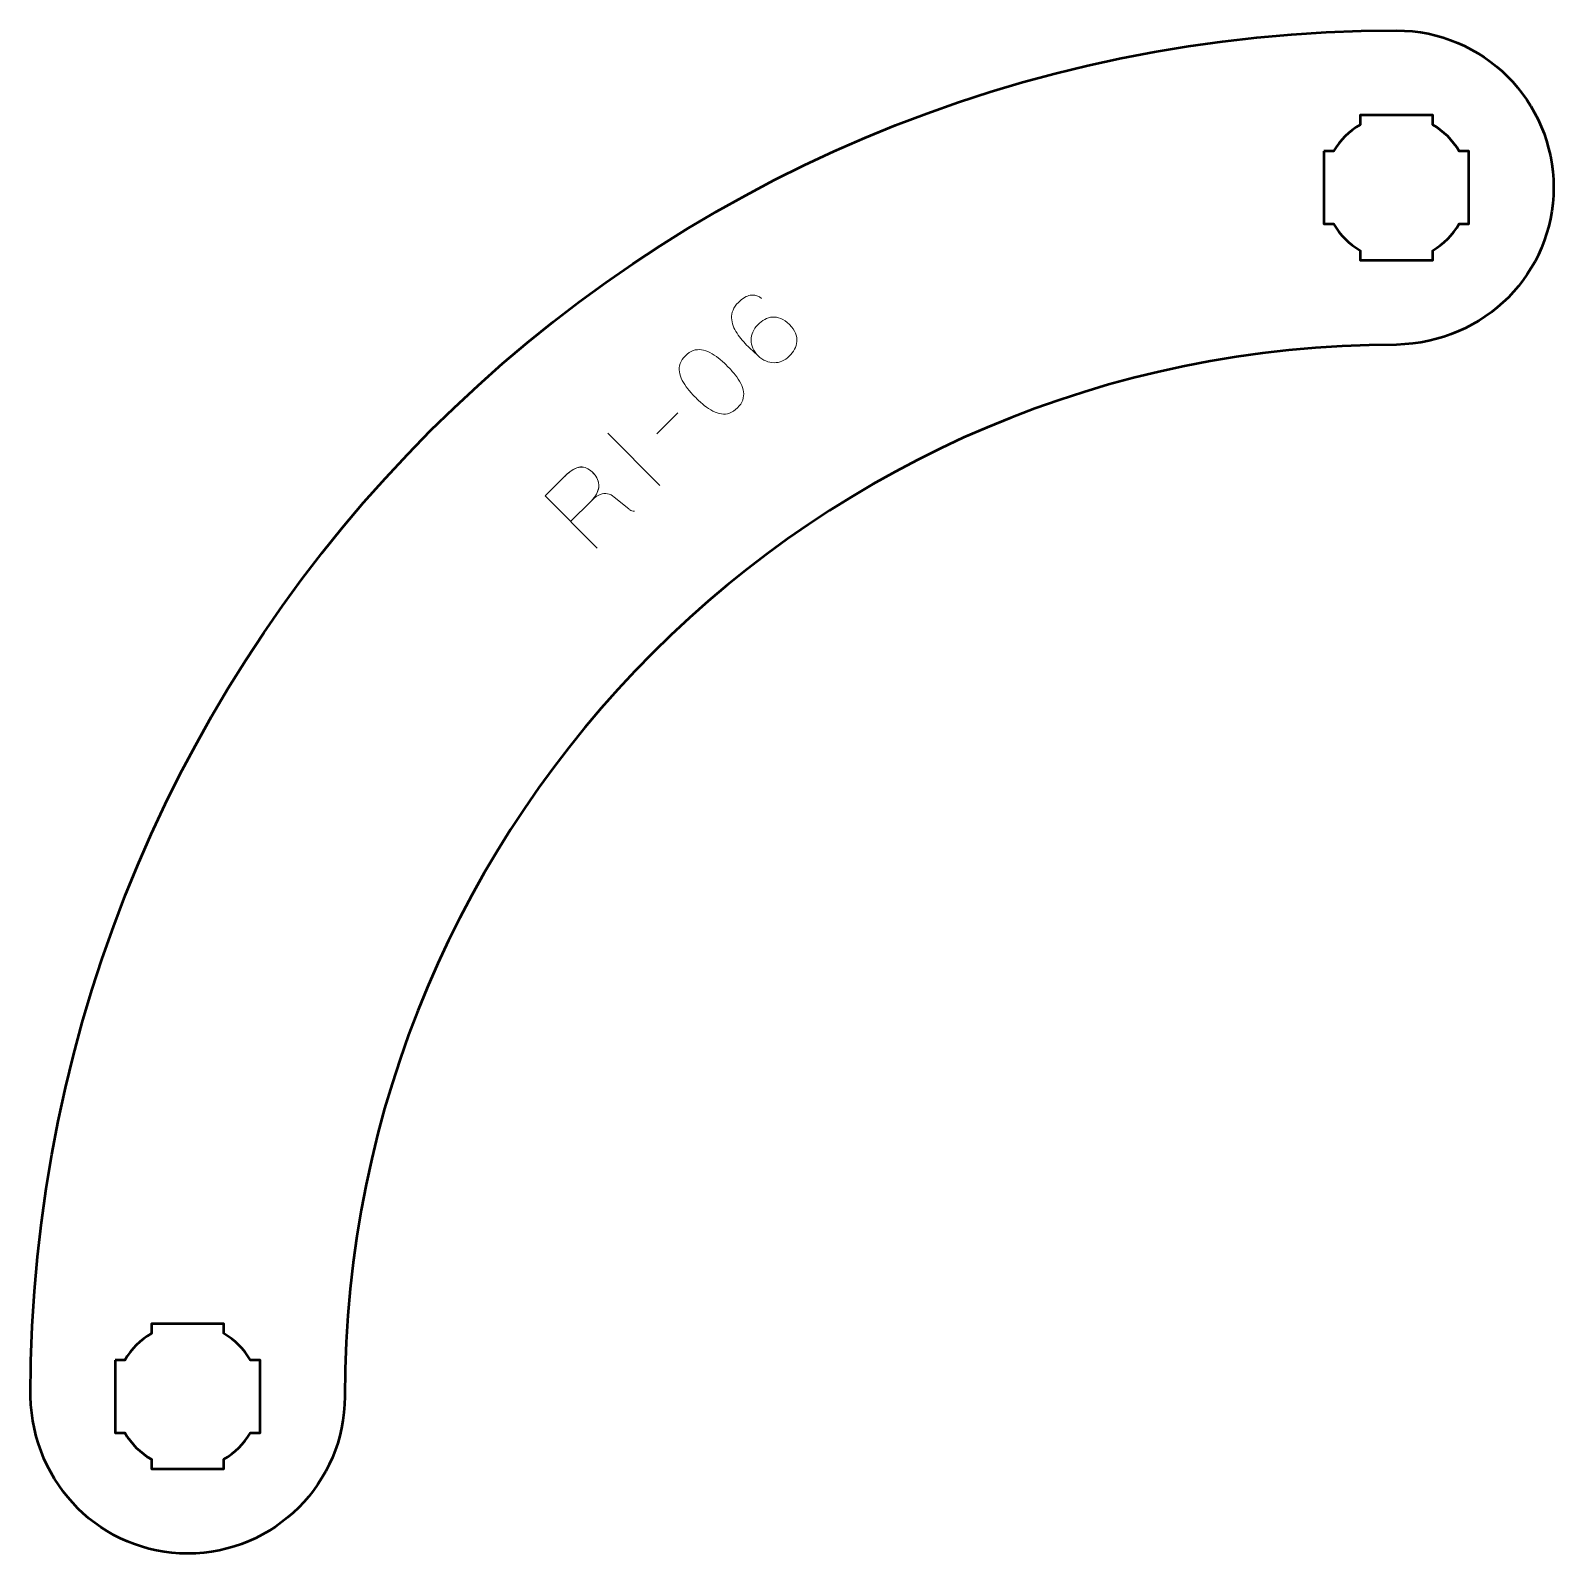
# Model space of a CAD drawing. Header units: centimetres. Extents: x -16.15 to -9.85, y -15.5 to -9.2.
import ezdxf

# ---------------------------------------------------------------- set-up
doc = ezdxf.new("R2010")
doc.units = ezdxf.units.CM
doc.header["$MEASUREMENT"] = 0
doc.layers.add('Layer 1', color=7, linetype='Continuous')

msp = doc.modelspace()

# ---------------------------------------------------------------- linework, layer by layer
at = {"layer": 'Layer 1', "color": 250, "lineweight": 53}
for points, knots in [([(-16.14988, -14.84991), (-16.14067, -15.21806), (-15.85318, -15.49991), (-15.5, -15.49991), (-15.5, -15.49991), (-15.14108, -15.49991), (-14.85, -15.20883), (-14.84999, -14.85), (-14.84999, -14.85), (-14.85, -12.44797), (-12.90203, -10.5), (-10.5001, -10.4999), (-10.5001, -10.4999), (-10.13194, -10.49069), (-9.85009, -10.2032), (-9.85009, -9.85002), (-9.85009, -9.85002), (-9.85009, -9.4911), (-10.14117, -9.20002), (-10.5, -9.20001), (-10.5, -9.20001), (-13.61988, -9.2), (-16.15, -11.73012), (-16.14988, -14.84991)], [0, 0, 0, 0, 0.1666667, 0.1666667, 0.1666667, 0.1666667, 0.3333333, 0.3333333, 0.3333333, 0.3333333, 0.5, 0.5, 0.5, 0.5, 0.6666667, 0.6666667, 0.6666667, 0.6666667, 0.8333333, 0.8333333, 0.8333333, 0.8333333, 1, 1, 1, 1]), ([(-10.80003, -9.69996), (-10.80003, -9.69996), (-10.75983, -9.69996), (-10.75983, -9.69996), (-10.75983, -9.69996), (-10.7335, -9.65444), (-10.69554, -9.61651), (-10.65003, -9.59018), (-10.65003, -9.59018), (-10.65003, -9.59018), (-10.65003, -9.54996), (-10.65003, -9.54996), (-10.65003, -9.54996), (-10.65003, -9.54996), (-10.35003, -9.54996), (-10.35003, -9.54996), (-10.35003, -9.54996), (-10.35003, -9.54996), (-10.35003, -9.59015), (-10.35003, -9.59015), (-10.35003, -9.59015), (-10.3045, -9.61648), (-10.26651, -9.65443), (-10.24015, -9.69996), (-10.24015, -9.69996), (-10.24015, -9.69996), (-10.20003, -9.69996), (-10.20003, -9.69996), (-10.20003, -9.69996), (-10.20003, -9.69996), (-10.20003, -9.84538), (-10.20003, -9.84538), (-10.20003, -9.84538), (-10.20003, -9.84538), (-10.19997, -9.85003), (-10.19997, -9.85003), (-10.19997, -9.85003), (-10.19997, -9.85003), (-10.20003, -9.85467), (-10.20003, -9.85467), (-10.20003, -9.85467), (-10.20003, -9.85467), (-10.20003, -9.99996), (-10.20003, -9.99996), (-10.20003, -9.99996), (-10.20003, -9.99996), (-10.2401, -9.99996), (-10.2401, -9.99996), (-10.2401, -9.99996), (-10.26645, -10.04553), (-10.30445, -10.08354), (-10.35003, -10.1099), (-10.35003, -10.1099), (-10.35003, -10.1099), (-10.35003, -10.14996), (-10.35003, -10.14996), (-10.35003, -10.14996), (-10.35003, -10.14996), (-10.49331, -10.14996), (-10.49331, -10.14996), (-10.49331, -10.14996), (-10.49331, -10.14996), (-10.49998, -10.15004), (-10.49998, -10.15004), (-10.49998, -10.15004), (-10.49998, -10.15004), (-10.50666, -10.14996), (-10.50666, -10.14996), (-10.50666, -10.14996), (-10.50666, -10.14996), (-10.65003, -10.14996), (-10.65003, -10.14996), (-10.65003, -10.14996), (-10.65003, -10.14996), (-10.65003, -10.10986), (-10.65003, -10.10986), (-10.65003, -10.10986), (-10.69557, -10.0835), (-10.73355, -10.04551), (-10.75988, -9.99996), (-10.75988, -9.99996), (-10.75988, -9.99996), (-10.80003, -9.99996), (-10.80003, -9.99996), (-10.80003, -9.99996), (-10.80003, -9.99996), (-10.80003, -9.69996), (-10.80003, -9.69996)], [0, 0, 0, 0, 0.0454545, 0.0454545, 0.0454545, 0.0454545, 0.0909091, 0.0909091, 0.0909091, 0.0909091, 0.1363636, 0.1363636, 0.1363636, 0.1363636, 0.1818182, 0.1818182, 0.1818182, 0.1818182, 0.2272727, 0.2272727, 0.2272727, 0.2272727, 0.2727273, 0.2727273, 0.2727273, 0.2727273, 0.3181818, 0.3181818, 0.3181818, 0.3181818, 0.3636364, 0.3636364, 0.3636364, 0.3636364, 0.4090909, 0.4090909, 0.4090909, 0.4090909, 0.4545455, 0.4545455, 0.4545455, 0.4545455, 0.5, 0.5, 0.5, 0.5, 0.5454545, 0.5454545, 0.5454545, 0.5454545, 0.5909091, 0.5909091, 0.5909091, 0.5909091, 0.6363636, 0.6363636, 0.6363636, 0.6363636, 0.6818182, 0.6818182, 0.6818182, 0.6818182, 0.7272727, 0.7272727, 0.7272727, 0.7272727, 0.7727273, 0.7727273, 0.7727273, 0.7727273, 0.8181818, 0.8181818, 0.8181818, 0.8181818, 0.8636364, 0.8636364, 0.8636364, 0.8636364, 0.9090909, 0.9090909, 0.9090909, 0.9090909, 0.9545455, 0.9545455, 0.9545455, 0.9545455, 1, 1, 1, 1]), ([(-15.80003, -14.69996), (-15.80003, -14.69996), (-15.75983, -14.69996), (-15.75983, -14.69996), (-15.75983, -14.69996), (-15.7335, -14.65444), (-15.69554, -14.61651), (-15.65003, -14.59018), (-15.65003, -14.59018), (-15.65003, -14.59018), (-15.65003, -14.54996), (-15.65003, -14.54996), (-15.65003, -14.54996), (-15.65003, -14.54996), (-15.35003, -14.54996), (-15.35003, -14.54996), (-15.35003, -14.54996), (-15.35003, -14.54996), (-15.35003, -14.59015), (-15.35003, -14.59015), (-15.35003, -14.59015), (-15.3045, -14.61648), (-15.26651, -14.65443), (-15.24015, -14.69996), (-15.24015, -14.69996), (-15.24015, -14.69996), (-15.20003, -14.69996), (-15.20003, -14.69996), (-15.20003, -14.69996), (-15.20003, -14.69996), (-15.20003, -14.84538), (-15.20003, -14.84538), (-15.20003, -14.84538), (-15.20003, -14.84538), (-15.19997, -14.85003), (-15.19997, -14.85003), (-15.19997, -14.85003), (-15.19997, -14.85003), (-15.20003, -14.85467), (-15.20003, -14.85467), (-15.20003, -14.85467), (-15.20003, -14.85467), (-15.20003, -14.99996), (-15.20003, -14.99996), (-15.20003, -14.99996), (-15.20003, -14.99996), (-15.2401, -14.99996), (-15.2401, -14.99996), (-15.2401, -14.99996), (-15.26645, -15.04553), (-15.30445, -15.08354), (-15.35003, -15.1099), (-15.35003, -15.1099), (-15.35003, -15.1099), (-15.35003, -15.14996), (-15.35003, -15.14996), (-15.35003, -15.14996), (-15.35003, -15.14996), (-15.49331, -15.14996), (-15.49331, -15.14996), (-15.49331, -15.14996), (-15.49331, -15.14996), (-15.49998, -15.15004), (-15.49998, -15.15004), (-15.49998, -15.15004), (-15.49998, -15.15004), (-15.50666, -15.14996), (-15.50666, -15.14996), (-15.50666, -15.14996), (-15.50666, -15.14996), (-15.65003, -15.14996), (-15.65003, -15.14996), (-15.65003, -15.14996), (-15.65003, -15.14996), (-15.65003, -15.10986), (-15.65003, -15.10986), (-15.65003, -15.10986), (-15.69557, -15.0835), (-15.73355, -15.04551), (-15.75988, -14.99996), (-15.75988, -14.99996), (-15.75988, -14.99996), (-15.80003, -14.99996), (-15.80003, -14.99996), (-15.80003, -14.99996), (-15.80003, -14.99996), (-15.80003, -14.69996), (-15.80003, -14.69996)], [0, 0, 0, 0, 0.0454545, 0.0454545, 0.0454545, 0.0454545, 0.0909091, 0.0909091, 0.0909091, 0.0909091, 0.1363636, 0.1363636, 0.1363636, 0.1363636, 0.1818182, 0.1818182, 0.1818182, 0.1818182, 0.2272727, 0.2272727, 0.2272727, 0.2272727, 0.2727273, 0.2727273, 0.2727273, 0.2727273, 0.3181818, 0.3181818, 0.3181818, 0.3181818, 0.3636364, 0.3636364, 0.3636364, 0.3636364, 0.4090909, 0.4090909, 0.4090909, 0.4090909, 0.4545455, 0.4545455, 0.4545455, 0.4545455, 0.5, 0.5, 0.5, 0.5, 0.5454545, 0.5454545, 0.5454545, 0.5454545, 0.5909091, 0.5909091, 0.5909091, 0.5909091, 0.6363636, 0.6363636, 0.6363636, 0.6363636, 0.6818182, 0.6818182, 0.6818182, 0.6818182, 0.7272727, 0.7272727, 0.7272727, 0.7272727, 0.7727273, 0.7727273, 0.7727273, 0.7727273, 0.8181818, 0.8181818, 0.8181818, 0.8181818, 0.8636364, 0.8636364, 0.8636364, 0.8636364, 0.9090909, 0.9090909, 0.9090909, 0.9090909, 0.9545455, 0.9545455, 0.9545455, 0.9545455, 1, 1, 1, 1])]:
    msp.add_open_spline(points, degree=3, knots=knots, dxfattribs=at)
at = {"layer": 'Layer 1', "color": 30, "lineweight": 9}
for points, knots in [([(-13.14011, -10.5459), (-13.14985, -10.5361), (-13.15705, -10.52559), (-13.16184, -10.51452), (-13.16184, -10.51452), (-13.16665, -10.50336), (-13.16904, -10.49207), (-13.16904, -10.48065), (-13.16904, -10.48065), (-13.16904, -10.46922), (-13.16672, -10.45814), (-13.16213, -10.44734), (-13.16213, -10.44734), (-13.15754, -10.43655), (-13.15069, -10.4266), (-13.14159, -10.4175), (-13.14159, -10.4175), (-13.13256, -10.40833), (-13.1229, -10.40092), (-13.11267, -10.39527), (-13.11267, -10.39527), (-13.10244, -10.38963), (-13.09178, -10.38632), (-13.08071, -10.3854), (-13.08071, -10.3854), (-13.06964, -10.38441), (-13.0582, -10.38638), (-13.04649, -10.39132), (-13.04649, -10.39132), (-13.03478, -10.39619), (-13.02285, -10.40466), (-13.01079, -10.41658), (-13.01079, -10.41658), (-12.99886, -10.42865), (-12.9904, -10.44057), (-12.98553, -10.45228), (-12.98553, -10.45228), (-12.98059, -10.46399), (-12.97862, -10.47536), (-12.97961, -10.4865), (-12.97961, -10.4865), (-12.98059, -10.49758), (-12.98384, -10.50824), (-12.98948, -10.51846), (-12.98948, -10.51846), (-12.99513, -10.52869), (-13.00253, -10.53829), (-13.0117, -10.54739), (-13.0117, -10.54739), (-13.0208, -10.55642), (-13.03075, -10.5632), (-13.04141, -10.5677), (-13.04141, -10.5677), (-13.05207, -10.57222), (-13.06307, -10.57449), (-13.07442, -10.57434), (-13.07442, -10.57434), (-13.08579, -10.57427), (-13.09708, -10.57187), (-13.10822, -10.56715), (-13.10822, -10.56715), (-13.11938, -10.56242), (-13.13003, -10.55529), (-13.14011, -10.5459), (-13.14011, -10.5459), (-13.14519, -10.54118), (-13.1514, -10.53554), (-13.1586, -10.52898), (-13.1586, -10.52898), (-13.1658, -10.52248), (-13.17349, -10.51522), (-13.1816, -10.50718), (-13.1816, -10.50718), (-13.18972, -10.4992), (-13.19776, -10.49059), (-13.20573, -10.48142), (-13.20573, -10.48142), (-13.21363, -10.47224), (-13.2209, -10.46266), (-13.22746, -10.45256), (-13.22746, -10.45256), (-13.23403, -10.44255), (-13.23932, -10.43217), (-13.24341, -10.42159), (-13.24341, -10.42159), (-13.24743, -10.41094), (-13.24969, -10.40021), (-13.25004, -10.38928), (-13.25004, -10.38928), (-13.25046, -10.37841), (-13.24849, -10.36754), (-13.24405, -10.35668), (-13.24405, -10.35668), (-13.2396, -10.34588), (-13.23219, -10.33517), (-13.22181, -10.32465), (-13.22181, -10.32465), (-13.21271, -10.31569), (-13.20411, -10.30884), (-13.19599, -10.30426), (-13.19599, -10.30426), (-13.18788, -10.2996), (-13.18026, -10.29671), (-13.1732, -10.29544), (-13.1732, -10.29544), (-13.16615, -10.29417), (-13.15966, -10.2941), (-13.15373, -10.29523), (-13.15373, -10.29523), (-13.14781, -10.29628), (-13.14252, -10.29805), (-13.13779, -10.30052), (-13.13779, -10.30052), (-13.13313, -10.30291), (-13.12911, -10.30553), (-13.12572, -10.30821), (-13.12572, -10.30821), (-13.12911, -10.30553), (-13.13313, -10.30291), (-13.13779, -10.30052), (-13.13779, -10.30052), (-13.14252, -10.29805), (-13.14781, -10.29628), (-13.15373, -10.29523), (-13.15373, -10.29523), (-13.15966, -10.2941), (-13.16615, -10.29417), (-13.1732, -10.29544), (-13.1732, -10.29544), (-13.18026, -10.29671), (-13.18788, -10.2996), (-13.19599, -10.30426), (-13.19599, -10.30426), (-13.20411, -10.30884), (-13.21271, -10.31569), (-13.22181, -10.32465), (-13.22181, -10.32465), (-13.23219, -10.33517), (-13.2396, -10.34588), (-13.24405, -10.35668), (-13.24405, -10.35668), (-13.24849, -10.36754), (-13.25046, -10.37841), (-13.25004, -10.38928), (-13.25004, -10.38928), (-13.24969, -10.40021), (-13.24743, -10.41094), (-13.24341, -10.42159), (-13.24341, -10.42159), (-13.23932, -10.43217), (-13.23403, -10.44255), (-13.22746, -10.45256), (-13.22746, -10.45256), (-13.2209, -10.46266), (-13.21363, -10.47224), (-13.20573, -10.48142), (-13.20573, -10.48142), (-13.19776, -10.49059), (-13.18972, -10.4992), (-13.1816, -10.50718), (-13.1816, -10.50718), (-13.17349, -10.51522), (-13.1658, -10.52248), (-13.1586, -10.52898), (-13.1586, -10.52898), (-13.1514, -10.53554), (-13.14519, -10.54118), (-13.14011, -10.5459), (-13.14011, -10.5459), (-13.13003, -10.55529), (-13.11938, -10.56242), (-13.10822, -10.56715), (-13.10822, -10.56715), (-13.09708, -10.57187), (-13.08579, -10.57427), (-13.07442, -10.57434), (-13.07442, -10.57434), (-13.06307, -10.57449), (-13.05207, -10.57222), (-13.04141, -10.5677), (-13.04141, -10.5677), (-13.03075, -10.5632), (-13.0208, -10.55642), (-13.0117, -10.54739), (-13.0117, -10.54739), (-13.00253, -10.53829), (-12.99513, -10.52869), (-12.98948, -10.51846), (-12.98948, -10.51846), (-12.98384, -10.50824), (-12.98059, -10.49758), (-12.97961, -10.4865), (-12.97961, -10.4865), (-12.97862, -10.47536), (-12.98059, -10.46399), (-12.98553, -10.45228), (-12.98553, -10.45228), (-12.9904, -10.44057), (-12.99886, -10.42865), (-13.01079, -10.41658), (-13.01079, -10.41658), (-13.02285, -10.40466), (-13.03478, -10.39619), (-13.04649, -10.39132), (-13.04649, -10.39132), (-13.0582, -10.38638), (-13.06964, -10.38441), (-13.08071, -10.3854), (-13.08071, -10.3854), (-13.09178, -10.38632), (-13.10244, -10.38963), (-13.11267, -10.39527), (-13.11267, -10.39527), (-13.1229, -10.40092), (-13.13256, -10.40833), (-13.14159, -10.4175), (-13.14159, -10.4175), (-13.15069, -10.4266), (-13.15754, -10.43655), (-13.16213, -10.44734), (-13.16213, -10.44734), (-13.16672, -10.45814), (-13.16904, -10.46922), (-13.16904, -10.48065), (-13.16904, -10.48065), (-13.16904, -10.49207), (-13.16665, -10.50336), (-13.16184, -10.51452), (-13.16184, -10.51452), (-13.15705, -10.52559), (-13.14985, -10.5361), (-13.14011, -10.5459)], [0, 0, 0, 0, 0.0172414, 0.0172414, 0.0172414, 0.0172414, 0.0344828, 0.0344828, 0.0344828, 0.0344828, 0.0517241, 0.0517241, 0.0517241, 0.0517241, 0.0689655, 0.0689655, 0.0689655, 0.0689655, 0.0862069, 0.0862069, 0.0862069, 0.0862069, 0.1034483, 0.1034483, 0.1034483, 0.1034483, 0.1206897, 0.1206897, 0.1206897, 0.1206897, 0.137931, 0.137931, 0.137931, 0.137931, 0.1551724, 0.1551724, 0.1551724, 0.1551724, 0.1724138, 0.1724138, 0.1724138, 0.1724138, 0.1896552, 0.1896552, 0.1896552, 0.1896552, 0.2068966, 0.2068966, 0.2068966, 0.2068966, 0.2241379, 0.2241379, 0.2241379, 0.2241379, 0.2413793, 0.2413793, 0.2413793, 0.2413793, 0.2586207, 0.2586207, 0.2586207, 0.2586207, 0.2758621, 0.2758621, 0.2758621, 0.2758621, 0.2931034, 0.2931034, 0.2931034, 0.2931034, 0.3103448, 0.3103448, 0.3103448, 0.3103448, 0.3275862, 0.3275862, 0.3275862, 0.3275862, 0.3448276, 0.3448276, 0.3448276, 0.3448276, 0.362069, 0.362069, 0.362069, 0.362069, 0.3793103, 0.3793103, 0.3793103, 0.3793103, 0.3965517, 0.3965517, 0.3965517, 0.3965517, 0.4137931, 0.4137931, 0.4137931, 0.4137931, 0.4310345, 0.4310345, 0.4310345, 0.4310345, 0.4482759, 0.4482759, 0.4482759, 0.4482759, 0.4655172, 0.4655172, 0.4655172, 0.4655172, 0.4827586, 0.4827586, 0.4827586, 0.4827586, 0.5, 0.5, 0.5, 0.5, 0.5172414, 0.5172414, 0.5172414, 0.5172414, 0.5344828, 0.5344828, 0.5344828, 0.5344828, 0.5517241, 0.5517241, 0.5517241, 0.5517241, 0.5689655, 0.5689655, 0.5689655, 0.5689655, 0.5862069, 0.5862069, 0.5862069, 0.5862069, 0.6034483, 0.6034483, 0.6034483, 0.6034483, 0.6206897, 0.6206897, 0.6206897, 0.6206897, 0.637931, 0.637931, 0.637931, 0.637931, 0.6551724, 0.6551724, 0.6551724, 0.6551724, 0.6724138, 0.6724138, 0.6724138, 0.6724138, 0.6896552, 0.6896552, 0.6896552, 0.6896552, 0.7068966, 0.7068966, 0.7068966, 0.7068966, 0.7241379, 0.7241379, 0.7241379, 0.7241379, 0.7413793, 0.7413793, 0.7413793, 0.7413793, 0.7586207, 0.7586207, 0.7586207, 0.7586207, 0.7758621, 0.7758621, 0.7758621, 0.7758621, 0.7931034, 0.7931034, 0.7931034, 0.7931034, 0.8103448, 0.8103448, 0.8103448, 0.8103448, 0.8275862, 0.8275862, 0.8275862, 0.8275862, 0.8448276, 0.8448276, 0.8448276, 0.8448276, 0.862069, 0.862069, 0.862069, 0.862069, 0.8793103, 0.8793103, 0.8793103, 0.8793103, 0.8965517, 0.8965517, 0.8965517, 0.8965517, 0.9137931, 0.9137931, 0.9137931, 0.9137931, 0.9310345, 0.9310345, 0.9310345, 0.9310345, 0.9482759, 0.9482759, 0.9482759, 0.9482759, 0.9655172, 0.9655172, 0.9655172, 0.9655172, 0.9827586, 0.9827586, 0.9827586, 0.9827586, 1, 1, 1, 1]), ([(-13.22544, -10.76112), (-13.215, -10.75055), (-13.2078, -10.73976), (-13.20392, -10.7286), (-13.20392, -10.7286), (-13.19997, -10.71752), (-13.19885, -10.70616), (-13.20047, -10.69459), (-13.20047, -10.69459), (-13.20208, -10.6831), (-13.20597, -10.67138), (-13.2121, -10.6596), (-13.2121, -10.6596), (-13.21817, -10.64775), (-13.226, -10.6359), (-13.2356, -10.6239), (-13.2356, -10.6239), (-13.24513, -10.61197), (-13.25592, -10.60005), (-13.26792, -10.58813), (-13.26792, -10.58813), (-13.27984, -10.57613), (-13.2917, -10.56541), (-13.30362, -10.55588), (-13.30362, -10.55588), (-13.31554, -10.54629), (-13.32746, -10.53846), (-13.33925, -10.53238), (-13.33925, -10.53238), (-13.3511, -10.52624), (-13.36281, -10.52237), (-13.37438, -10.52075), (-13.37438, -10.52075), (-13.38595, -10.51912), (-13.39732, -10.52018), (-13.40839, -10.52407), (-13.40839, -10.52407), (-13.41954, -10.52802), (-13.43041, -10.53514), (-13.44099, -10.54558), (-13.44099, -10.54558), (-13.45143, -10.55616), (-13.45855, -10.56696), (-13.46243, -10.57811), (-13.46243, -10.57811), (-13.46632, -10.58926), (-13.46745, -10.60062), (-13.46582, -10.61219), (-13.46582, -10.61219), (-13.4642, -10.62376), (-13.46032, -10.63546), (-13.45419, -10.64725), (-13.45419, -10.64725), (-13.44804, -10.65911), (-13.44021, -10.67096), (-13.43069, -10.68295), (-13.43069, -10.68295), (-13.42116, -10.69488), (-13.41037, -10.70673), (-13.39844, -10.71858), (-13.39844, -10.71858), (-13.38652, -10.73065), (-13.3746, -10.74137), (-13.36267, -10.75097), (-13.36267, -10.75097), (-13.35067, -10.76057), (-13.33882, -10.7684), (-13.32697, -10.77447), (-13.32697, -10.77447), (-13.31519, -10.7806), (-13.30348, -10.78449), (-13.29198, -10.7861), (-13.29198, -10.7861), (-13.28041, -10.78773), (-13.26905, -10.78653), (-13.25797, -10.78265), (-13.25797, -10.78265), (-13.24682, -10.77877), (-13.23595, -10.77157), (-13.22544, -10.76112)], [0, 0, 0, 0, 0.05, 0.05, 0.05, 0.05, 0.1, 0.1, 0.1, 0.1, 0.15, 0.15, 0.15, 0.15, 0.2, 0.2, 0.2, 0.2, 0.25, 0.25, 0.25, 0.25, 0.3, 0.3, 0.3, 0.3, 0.35, 0.35, 0.35, 0.35, 0.4, 0.4, 0.4, 0.4, 0.45, 0.45, 0.45, 0.45, 0.5, 0.5, 0.5, 0.5, 0.55, 0.55, 0.55, 0.55, 0.6, 0.6, 0.6, 0.6, 0.65, 0.65, 0.65, 0.65, 0.7, 0.7, 0.7, 0.7, 0.75, 0.75, 0.75, 0.75, 0.8, 0.8, 0.8, 0.8, 0.85, 0.85, 0.85, 0.85, 0.9, 0.9, 0.9, 0.9, 0.95, 0.95, 0.95, 0.95, 1, 1, 1, 1]), ([(-13.22544, -10.76112), (-13.215, -10.75055), (-13.2078, -10.73976), (-13.20392, -10.7286), (-13.20392, -10.7286), (-13.19997, -10.71752), (-13.19885, -10.70616), (-13.20047, -10.69459), (-13.20047, -10.69459), (-13.20208, -10.6831), (-13.20597, -10.67138), (-13.2121, -10.6596), (-13.2121, -10.6596), (-13.21817, -10.64775), (-13.226, -10.6359), (-13.2356, -10.6239), (-13.2356, -10.6239), (-13.24513, -10.61197), (-13.25592, -10.60005), (-13.26792, -10.58813), (-13.26792, -10.58813), (-13.27984, -10.57613), (-13.2917, -10.56541), (-13.30362, -10.55588), (-13.30362, -10.55588), (-13.31554, -10.54629), (-13.32746, -10.53846), (-13.33925, -10.53238), (-13.33925, -10.53238), (-13.3511, -10.52624), (-13.36281, -10.52237), (-13.37438, -10.52075), (-13.37438, -10.52075), (-13.38595, -10.51912), (-13.39732, -10.52018), (-13.40839, -10.52407), (-13.40839, -10.52407), (-13.41954, -10.52802), (-13.43041, -10.53514), (-13.44099, -10.54558), (-13.44099, -10.54558), (-13.45143, -10.55616), (-13.45855, -10.56696), (-13.46243, -10.57811), (-13.46243, -10.57811), (-13.46632, -10.58926), (-13.46745, -10.60062), (-13.46582, -10.61219), (-13.46582, -10.61219), (-13.4642, -10.62376), (-13.46032, -10.63546), (-13.45419, -10.64725), (-13.45419, -10.64725), (-13.44804, -10.65911), (-13.44021, -10.67096), (-13.43069, -10.68295), (-13.43069, -10.68295), (-13.42116, -10.69488), (-13.41037, -10.70673), (-13.39844, -10.71858), (-13.39844, -10.71858), (-13.38652, -10.73065), (-13.3746, -10.74137), (-13.36267, -10.75097), (-13.36267, -10.75097), (-13.35067, -10.76057), (-13.33882, -10.7684), (-13.32697, -10.77447), (-13.32697, -10.77447), (-13.31519, -10.7806), (-13.30348, -10.78449), (-13.29198, -10.7861), (-13.29198, -10.7861), (-13.28041, -10.78773), (-13.26905, -10.78653), (-13.25797, -10.78265), (-13.25797, -10.78265), (-13.24682, -10.77877), (-13.23595, -10.77157), (-13.22544, -10.76112)], [0, 0, 0, 0, 0.05, 0.05, 0.05, 0.05, 0.1, 0.1, 0.1, 0.1, 0.15, 0.15, 0.15, 0.15, 0.2, 0.2, 0.2, 0.2, 0.25, 0.25, 0.25, 0.25, 0.3, 0.3, 0.3, 0.3, 0.35, 0.35, 0.35, 0.35, 0.4, 0.4, 0.4, 0.4, 0.45, 0.45, 0.45, 0.45, 0.5, 0.5, 0.5, 0.5, 0.55, 0.55, 0.55, 0.55, 0.6, 0.6, 0.6, 0.6, 0.65, 0.65, 0.65, 0.65, 0.7, 0.7, 0.7, 0.7, 0.75, 0.75, 0.75, 0.75, 0.8, 0.8, 0.8, 0.8, 0.85, 0.85, 0.85, 0.85, 0.9, 0.9, 0.9, 0.9, 0.95, 0.95, 0.95, 0.95, 1, 1, 1, 1]), ([(-13.55917, -10.86915), (-13.55917, -10.86915), (-13.47211, -10.78208), (-13.47211, -10.78208), (-13.47211, -10.78208), (-13.47211, -10.78208), (-13.55917, -10.86915), (-13.55917, -10.86915)], [0, 0, 0, 0, 0.5, 0.5, 0.5, 0.5, 1, 1, 1, 1]), ([(-13.54605, -11.08174), (-13.54605, -11.08174), (-13.76188, -10.86591), (-13.76188, -10.86591), (-13.76188, -10.86591), (-13.76188, -10.86591), (-13.54605, -11.08174), (-13.54605, -11.08174)], [0, 0, 0, 0, 0.5, 0.5, 0.5, 0.5, 1, 1, 1, 1]), ([(-13.80558, -11.34127), (-13.80558, -11.34127), (-14.02141, -11.12544), (-14.02141, -11.12544), (-14.02141, -11.12544), (-14.02141, -11.12544), (-13.94267, -11.0467), (-13.94267, -11.0467), (-13.94267, -11.0467), (-13.92891, -11.03301), (-13.91657, -11.02293), (-13.90556, -11.01643), (-13.90556, -11.01643), (-13.89455, -11.00987), (-13.88446, -11.00627), (-13.87536, -11.0055), (-13.87536, -11.0055), (-13.86626, -11.00479), (-13.85772, -11.00634), (-13.84982, -11.01016), (-13.84982, -11.01016), (-13.84185, -11.01397), (-13.83408, -11.01933), (-13.82654, -11.02631), (-13.82654, -11.02631), (-13.82039, -11.03189), (-13.81511, -11.03809), (-13.81066, -11.0448), (-13.81066, -11.0448), (-13.80622, -11.05156), (-13.80297, -11.05884), (-13.801, -11.06653), (-13.801, -11.06653), (-13.79895, -11.07429), (-13.79853, -11.08247), (-13.79965, -11.09108), (-13.79965, -11.09108), (-13.80079, -11.09962), (-13.80382, -11.10858), (-13.8089, -11.11782), (-13.8089, -11.11782), (-13.8139, -11.12706), (-13.82132, -11.13659), (-13.83099, -11.14639), (-13.83099, -11.14639), (-13.83099, -11.14639), (-13.91572, -11.23106), (-13.91572, -11.23106), (-13.91572, -11.23106), (-13.91572, -11.23106), (-13.83099, -11.14639), (-13.83099, -11.14639), (-13.83099, -11.14639), (-13.81913, -11.13432), (-13.81073, -11.12268), (-13.80586, -11.11133), (-13.80586, -11.11133), (-13.80093, -11.09997), (-13.79881, -11.0891), (-13.79944, -11.0788), (-13.79944, -11.0788), (-13.80008, -11.06851), (-13.8029, -11.05898), (-13.80769, -11.05009), (-13.80769, -11.05009), (-13.81257, -11.04127), (-13.81885, -11.03329), (-13.82654, -11.02631), (-13.82654, -11.02631), (-13.83408, -11.01933), (-13.84192, -11.01404), (-13.84996, -11.0103), (-13.84996, -11.0103), (-13.85801, -11.00662), (-13.86661, -11.00521), (-13.87586, -11.00599), (-13.87586, -11.00599), (-13.88502, -11.00677), (-13.89511, -11.01044), (-13.90605, -11.01692), (-13.90605, -11.01692), (-13.91706, -11.02341), (-13.92927, -11.03329), (-13.94267, -11.0467), (-13.94267, -11.0467), (-13.94267, -11.0467), (-14.02141, -11.12544), (-14.02141, -11.12544), (-14.02141, -11.12544), (-14.02141, -11.12544), (-13.80558, -11.34127), (-13.80558, -11.34127)], [0, 0, 0, 0, 0.0434783, 0.0434783, 0.0434783, 0.0434783, 0.0869565, 0.0869565, 0.0869565, 0.0869565, 0.1304348, 0.1304348, 0.1304348, 0.1304348, 0.173913, 0.173913, 0.173913, 0.173913, 0.2173913, 0.2173913, 0.2173913, 0.2173913, 0.2608696, 0.2608696, 0.2608696, 0.2608696, 0.3043478, 0.3043478, 0.3043478, 0.3043478, 0.3478261, 0.3478261, 0.3478261, 0.3478261, 0.3913043, 0.3913043, 0.3913043, 0.3913043, 0.4347826, 0.4347826, 0.4347826, 0.4347826, 0.4782609, 0.4782609, 0.4782609, 0.4782609, 0.5217391, 0.5217391, 0.5217391, 0.5217391, 0.5652174, 0.5652174, 0.5652174, 0.5652174, 0.6086957, 0.6086957, 0.6086957, 0.6086957, 0.6521739, 0.6521739, 0.6521739, 0.6521739, 0.6956522, 0.6956522, 0.6956522, 0.6956522, 0.7391304, 0.7391304, 0.7391304, 0.7391304, 0.7826087, 0.7826087, 0.7826087, 0.7826087, 0.826087, 0.826087, 0.826087, 0.826087, 0.8695652, 0.8695652, 0.8695652, 0.8695652, 0.9130435, 0.9130435, 0.9130435, 0.9130435, 0.9565217, 0.9565217, 0.9565217, 0.9565217, 1, 1, 1, 1]), ([(-13.65198, -11.18767), (-13.65544, -11.18823), (-13.65869, -11.18795), (-13.66186, -11.18704), (-13.66186, -11.18704), (-13.66497, -11.18604), (-13.66779, -11.18478), (-13.67018, -11.18323), (-13.67018, -11.18323), (-13.67259, -11.18167), (-13.67442, -11.18026), (-13.67562, -11.17899), (-13.67562, -11.17899), (-13.67562, -11.17899), (-13.73552, -11.12988), (-13.73552, -11.12988), (-13.73552, -11.12988), (-13.74392, -11.12268), (-13.75308, -11.11803), (-13.76297, -11.11612), (-13.76297, -11.11612), (-13.77285, -11.11415), (-13.78314, -11.11528), (-13.79394, -11.11945), (-13.79394, -11.11945), (-13.80473, -11.1236), (-13.81567, -11.13115), (-13.82682, -11.14216), (-13.82682, -11.14216), (-13.81567, -11.13115), (-13.80473, -11.1236), (-13.79394, -11.11945), (-13.79394, -11.11945), (-13.78314, -11.11528), (-13.77285, -11.11415), (-13.76297, -11.11612), (-13.76297, -11.11612), (-13.75308, -11.11803), (-13.74392, -11.12268), (-13.73552, -11.12988), (-13.73552, -11.12988), (-13.73552, -11.12988), (-13.67562, -11.17899), (-13.67562, -11.17899), (-13.67562, -11.17899), (-13.67442, -11.18026), (-13.67259, -11.18167), (-13.67018, -11.18323), (-13.67018, -11.18323), (-13.66779, -11.18478), (-13.66497, -11.18604), (-13.66186, -11.18704), (-13.66186, -11.18704), (-13.65869, -11.18795), (-13.65544, -11.18823), (-13.65198, -11.18767)], [0, 0, 0, 0, 0.0714286, 0.0714286, 0.0714286, 0.0714286, 0.1428571, 0.1428571, 0.1428571, 0.1428571, 0.2142857, 0.2142857, 0.2142857, 0.2142857, 0.2857143, 0.2857143, 0.2857143, 0.2857143, 0.3571429, 0.3571429, 0.3571429, 0.3571429, 0.4285714, 0.4285714, 0.4285714, 0.4285714, 0.5, 0.5, 0.5, 0.5, 0.5714286, 0.5714286, 0.5714286, 0.5714286, 0.6428571, 0.6428571, 0.6428571, 0.6428571, 0.7142857, 0.7142857, 0.7142857, 0.7142857, 0.7857143, 0.7857143, 0.7857143, 0.7857143, 0.8571429, 0.8571429, 0.8571429, 0.8571429, 0.9285714, 0.9285714, 0.9285714, 0.9285714, 1, 1, 1, 1])]:
    msp.add_open_spline(points, degree=3, knots=knots, dxfattribs=at)

doc.saveas('drawing.dxf')
